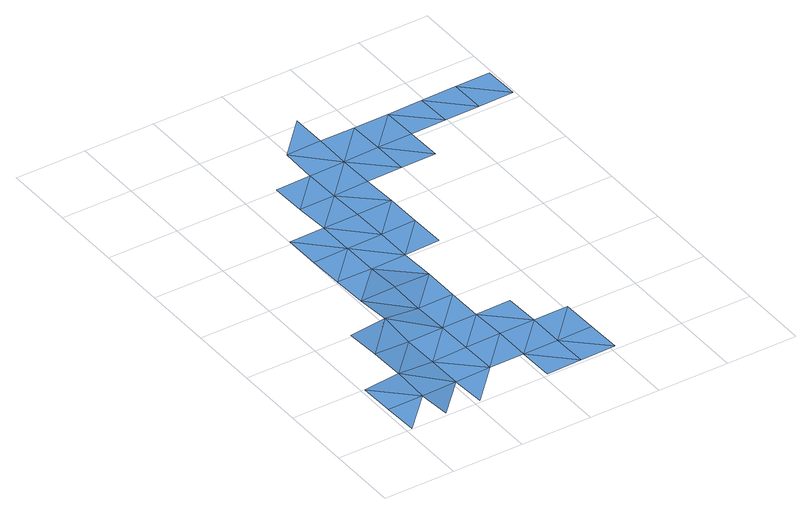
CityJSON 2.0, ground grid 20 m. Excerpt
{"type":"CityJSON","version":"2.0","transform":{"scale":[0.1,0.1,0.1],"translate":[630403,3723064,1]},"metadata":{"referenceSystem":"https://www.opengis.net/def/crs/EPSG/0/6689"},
"CityObjects":{
"waterbody1":{"type":"WaterBody","attributes":{"name":"福岡県津波浸水想定図","class":"1140","function":"2","WaterBodyTsunamiRiskAttribute.description":"1","WaterBodyTsunamiRiskAttribute.rank":"2"},"geometry":[{"type":"MultiSurface","lod":"1","boundaries":[[[0,1,2]],[[3,4,5]],[[6,4,3]],[[7,8,5]],[[5,4,7]],[[9,10,11]],[[11,12,13]],[[10,12,11]],[[9,14,10]],[[15,16,17]],[[18,15,17]],[[19,20,21]],[[22,20,19]],[[23,20,22]]]}]},
"waterbody2":{"type":"WaterBody","attributes":{"name":"福岡県津波浸水想定図","class":"1140","function":"2","WaterBodyTsunamiRiskAttribute.description":"1","WaterBodyTsunamiRiskAttribute.rank":"1"},"geometry":[{"type":"MultiSurface","lod":"1","boundaries":[[[2,1,24]],[[24,1,3]],[[25,26,1]],[[1,26,3]],[[3,26,6]],[[27,28,26]],[[28,6,26]],[[28,29,6]],[[6,30,4]],[[7,4,30]],[[6,29,30]],[[7,30,31]],[[32,33,28]],[[29,28,33]],[[30,29,34]],[[35,32,36]],[[29,33,34]],[[37,14,31]],[[31,30,38]],[[38,30,34]],[[32,39,33]],[[40,39,32]],[[33,39,34]],[[32,35,40]],[[10,14,37]],[[41,12,10]],[[31,38,37]],[[42,40,35]],[[12,43,17]],[[10,37,41]],[[34,39,44]],[[43,12,41]],[[40,45,39]],[[46,45,40]],[[21,47,16]],[[17,43,18]],[[40,42,46]],[[48,43,41]],[[49,48,41]],[[16,15,21]],[[43,50,18]],[[50,15,18]],[[43,48,50]],[[50,51,15]],[[15,19,21]],[[15,51,19]],[[52,19,51]],[[19,53,22]],[[54,19,52]],[[53,19,54]],[[54,52,55]],[[56,53,54]],[[54,55,57]],[[54,57,56]],[[56,57,58]],[[59,56,58]],[[58,60,59]],[[59,60,61]],[[60,62,61]],[[61,62,63]]]}]},
"waterbody3":{"type":"WaterBody","attributes":{"name":"福岡県津波浸水想定図","class":"1140","function":"2","WaterBodyTsunamiRiskAttribute.description":"1","WaterBodyTsunamiRiskAttribute.rank":"3"},"geometry":[{"type":"MultiSurface","lod":"1","boundaries":[[[31,9,7]],[[9,31,14]],[[64,13,12]],[[64,12,17]]]}]}
},
"vertices":[
[14,0,11],[112,102,8],[12,100,8],[110,202,15],[208,304,9],[108,302,15],[210,204,8],[206,404,20],[106,402,11],[204,504,14],[302,606,9],[202,604,11],[300,706,11],[200,704,11],[304,506,14],[396,908,9],[296,906,9],[298,806,13],[398,808,12],[494,1010,10],[393,1108,13],[394,1008,9],[492,1110,13],[491,1210,13],
[10,200,8],[114,2,15],[212,104,8],[214,4,11],[312,106,9],[310,206,11],[308,306,9],[306,406,9],[412,108,8],[410,208,10],[408,308,9],[514,10,8],[414,8,8],[404,508,11],[406,408,9],[510,210,9],[512,110,8],[402,608,9],[614,12,8],[400,708,11],[508,310,9],[610,212,8],[612,112,8],[294,1006,9],[500,710,11],[502,610,11],[498,810,12],[496,910,10],[596,912,10],[592,1112,10],[594,1012,12],[696,914,10],[692,1114,10],[694,1014,10],[794,1016,10],[792,1116,10],[894,1018,10],[892,1118,10],[994,1020,10],[992,1119,10],
[198,804,13]
]}
